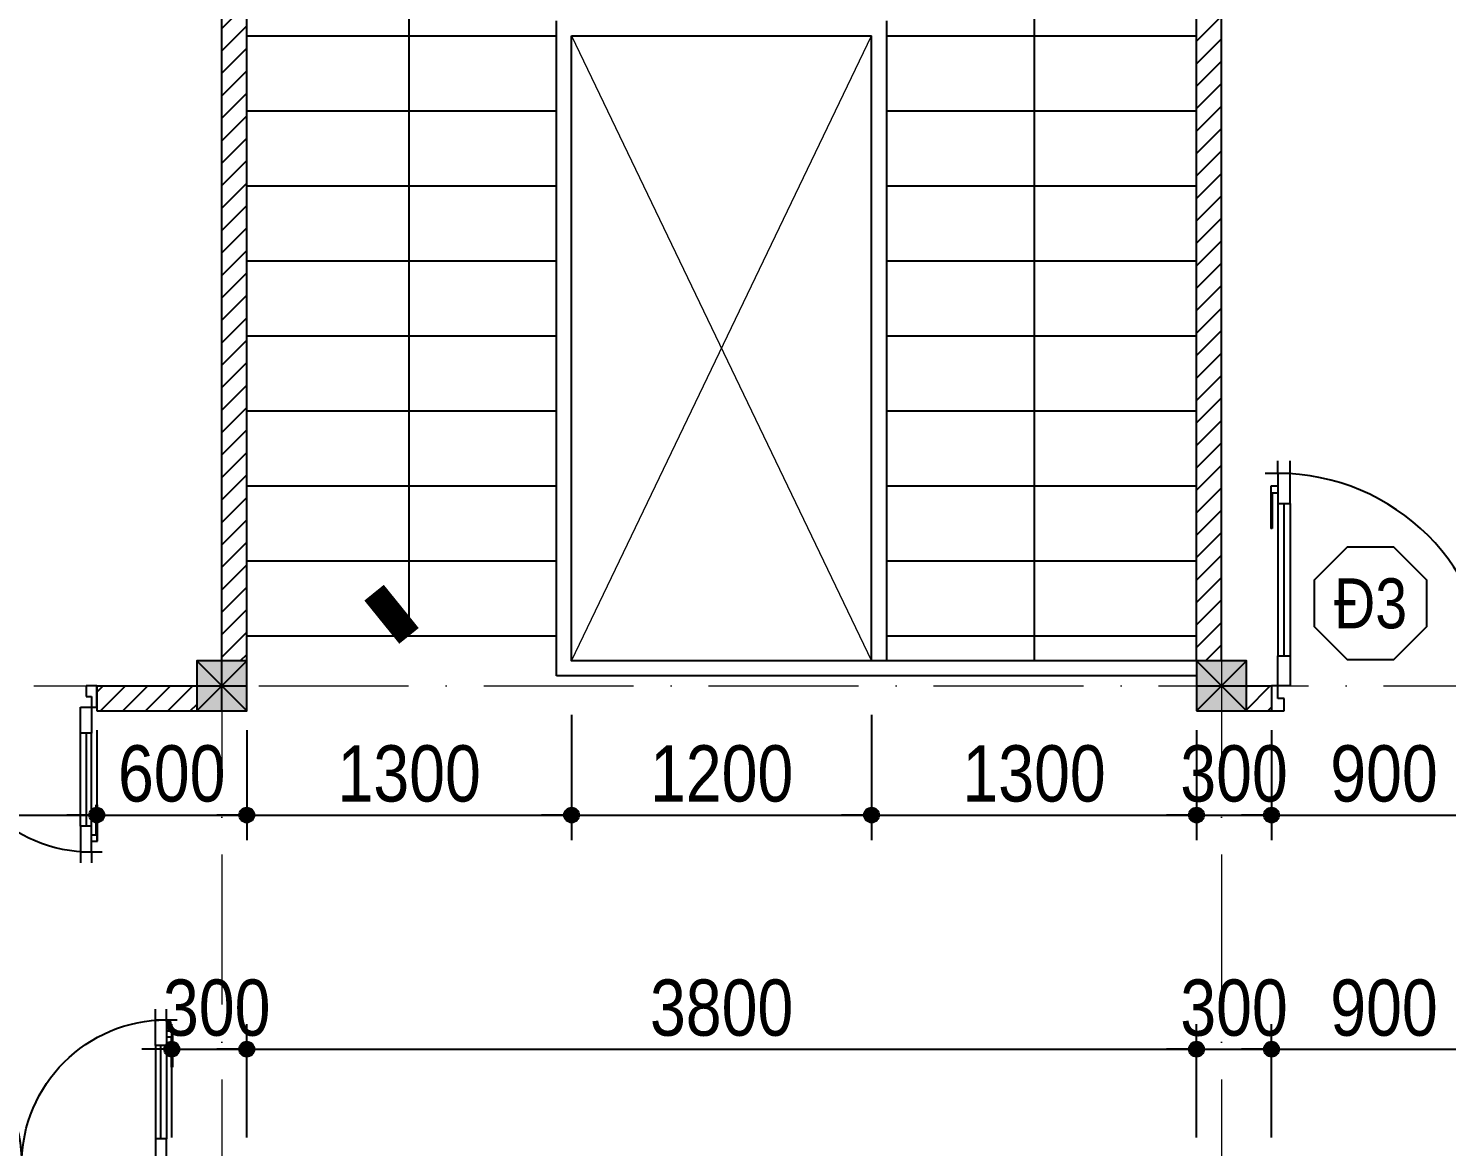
# Model space of a CAD drawing. Header units: millimetres. Extents: x 1201 to 176852, y 279 to 65351.
# Drawn here: x 88695 to 94370, y 30665 to 35138 of the extents above; entities that cross this region are included whole.
import ezdxf
from ezdxf.enums import TextEntityAlignment as Align

# ---------------------------------------------------------------- set-up
doc = ezdxf.new("R2010")
doc.units = ezdxf.units.MM
doc.linetypes.add('ACAD_ISO10W100', pattern=[18, 12, -3, 0, -3])
for name, color, linetype in [('009', 251, 'Continuous'), ('DIM', 1, 'Continuous'), ('DOOR', 20, 'Continuous'), ('TAGS', 60, 'Continuous'), ('TEXT', 7, 'Continuous'), ('TUONG', 131, 'Continuous'), ('WALL', 4, 'Continuous')]:
    doc.layers.add(name, color=color, linetype=linetype)
doc.layers.add('NET-THAY', color=2, linetype='Continuous', lineweight=13)
doc.layers.add('TRUC', color=24, linetype='Continuous', lineweight=0)
doc.styles.add('HEL-CONDENSE', font='')
doc.styles.add('VNI-HELVE-CONDENSEN', font='')
doc.styles.get('HEL-CONDENSE').set_extended_font_data('VNI-Helve-Condense')
doc.styles.get('VNI-HELVE-CONDENSEN').set_extended_font_data('VNI-Helve-Condense')
doc.dimstyles.new('D100', dxfattribs={"dimtxt": 225, "dimasz": 1.2, "dimexe": 100, "dimexo": 0, "dimgap": 50, "dimtad": 1, "dimdec": 0, "dimzin": 13, "dimdsep": 46, "dimtxsty": 'HEL-CONDENSE', "dimblk": 'D50', "dimcen": 0, "dimclrd": 1, "dimclre": 1, "dimclrt": 7, "dimadec": 0, "dimazin": 0, "dimtfac": 1, "dimtdec": 0, "dimtmove": 0, "dimatfit": 3, "dimldrblk": 'D50', "dimfxl": 1, "dimtolj": 1, "dimtzin": 13, "dimarcsym": 0})
pattern_1 = [(45, (-1228036.16, -308637.74), (-44.9012806, 44.9012806), [])]

# ---------------------------------------------------------------- blocks, each defined once
blk = doc.blocks.new('A$C599206DD')
at = {"layer": 'DOOR'}
for p, q in [((-931.7, 312.1), (-931.7, 412.1)), ((-931.7, 412.1), (-881.7, 412.1)), ((-881.7, 412.1), (-881.7, 362.1)), ((418.3, 412.1), (418.3, 362.1)), ((468.3, 412.1), (418.3, 412.1)), ((468.3, 312.1), (468.3, 412.1)), ((-881.7, 362.1), (-906.7, 362.1)), ((-906.7, 362.1), (-906.7, 312.1)), ((418.3, 362.1), (443.3, 362.1)), ((443.3, 362.1), (443.3, 312.1)), ((-906.7, 312.1), (-931.7, 312.1)), ((-856.7, 312.1), (-906.7, 312.1)), ((-906.7, 312.1), (-906.7, 192.1)), ((-856.7, 192.1), (-856.7, 312.1)), ((393.3, 192.1), (393.3, 312.1)), ((393.3, 312.1), (443.3, 312.1)), ((443.3, 312.1), (468.3, 312.1)), ((443.3, 312.1), (443.3, 192.1)), ((-906.7, 192.1), (-856.7, 192.1)), ((-906.7, -265.8), (-906.7, 192.1)), ((-881.7, 192.1), (-881.7, -242.9)), ((-856.7, -242.9), (-856.7, 192.1)), ((393.3, -242.9), (393.3, 192.1)), ((443.3, 192.1), (393.3, 192.1)), ((418.3, 192.1), (418.3, -242.9)), ((443.3, -265.8), (443.3, 192.1)), ((-935, -312), (-935, -142.4)), ((-929.3, -142.4), (-935, -142.4)), ((-929.3, -283.7), (-929.3, -142.4)), ((465.9, -283.7), (465.9, -142.4)), ((465.9, -142.4), (471.6, -142.4)), ((471.6, -312), (471.6, -142.4)), ((-906.7, -242.9), (-856.7, -242.9)), ((-906.7, -362.9), (-906.7, -242.9)), ((-856.7, -242.9), (-856.7, -362.9)), ((443.3, -242.9), (393.3, -242.9)), ((393.3, -242.9), (393.3, -362.9)), ((443.3, -362.9), (443.3, -242.9)), ((-906.7, -312), (-935, -312)), ((-906.7, -283.7), (-929.3, -283.7)), ((-906.7, -312), (-906.7, -283.7)), ((443.3, -312), (443.3, -283.7)), ((443.3, -283.7), (465.9, -283.7)), ((443.3, -312), (471.6, -312)), ((-906.7, -362.9), (-956.7, -362.9)), ((-906.7, -362.9), (-906.7, -412.9)), ((-856.7, -362.9), (-906.7, -362.9)), ((-856.7, -362.9), (-856.7, -412.9)), ((393.3, -362.9), (393.3, -412.9)), ((393.3, -362.9), (443.3, -362.9)), ((443.3, -362.9), (443.3, -412.9)), ((443.3, -362.9), (493.3, -362.9))]:
    blk.add_line(p, q, dxfattribs=at)
at = {"layer": 'DOOR', "color": 251}
for centre, start, end in [((-906.7, 312.1), 270, 0), ((443.3, 312.1), 180, 270)]:
    blk.add_arc(centre, 675, start, end, dxfattribs=at)
blk = doc.blocks.new('A$C225A2996')
at = {"layer": 'WALL'}
blk.add_hatch(color=4, dxfattribs=at).paths.add_polyline_path([(531.4, 81.6), (731.4, 81.6), (731.4, 281.6), (531.4, 281.6)])
at = {"layer": 'WALL', "color": 4}
for p, q in [((531.4, 281.6), (731.4, 81.6)), ((531.4, 81.6), (731.4, 281.6))]:
    blk.add_line(p, q, dxfattribs=at)
blk.add_lwpolyline([(531.4, 81.6), (731.4, 81.6), (731.4, 281.6), (531.4, 281.6)], close=True, dxfattribs=at)
blk = doc.blocks.new('A$C6E0044D6')
at = {"layer": 'DOOR'}
for p, q in [((-25, 925), (-25, 975)), ((25, 925), (25, 975)), ((-25, 925), (-75, 925)), ((25, 925), (-25, 925)), ((-25, 925), (-25, 805)), ((25, 805), (25, 925)), ((-25, 874.1), (-53.3, 874.1)), ((-53.3, 874.1), (-53.3, 704.5)), ((-25, 874.1), (-25, 845.9)), ((-25, 845.9), (-47.6, 845.9)), ((-47.6, 845.9), (-47.6, 704.5)), ((-25, 827.9), (-25, 195)), ((-25, 805), (25, 805)), ((0, 195), (0, 805)), ((25, 805), (25, 195)), ((-47.6, 704.5), (-53.3, 704.5)), ((-25, 195), (25, 195)), ((-25, 75), (-25, 195)), ((25, 195), (25, 75)), ((-25, 75), (-50, 75)), ((-50, 75), (-50, -25)), ((-25, 25), (-25, 75)), ((25, 75), (-25, 75)), ((825, 25), (825, 75)), ((825, 75), (850, 75)), ((850, 75), (850, -25)), ((0, 25), (-25, 25)), ((0, -25), (0, 25)), ((800, -25), (800, 25)), ((800, 25), (825, 25)), ((-50, -25), (0, -25)), ((850, -25), (800, -25))]:
    blk.add_line(p, q, dxfattribs=at)
at = {"layer": 'DOOR', "color": 251}
blk.add_arc((-25, 75), 850, 0, 90, dxfattribs=at)
blk = doc.blocks.new('KH-CUADI')
at = {"layer": 'TAGS'}
blk.add_lwpolyline([(-124.3, 300), (-300, 124.3), (-300, -124.3), (-124.3, -300), (124.3, -300), (300, -124.3), (300, 124.3), (124.3, 300)], close=True, dxfattribs=at)
at = {"layer": 'TAGS', "style": 'VNI-HELVE-CONDENSEN'}
blk.add_attdef('D', text='', height=300, dxfattribs=at).set_placement((0, 0), align=Align.MIDDLE)
blk = doc.blocks.new('A$C48B57989')
at = {"layer": 'DOOR'}
for p, q in [((-446, 752.5), (-403.1, 752.5)), ((-446, 652.5), (-446, 752.5)), ((-403.1, 752.5), (-403.1, 702.5)), ((711.1, 752.5), (711.1, 702.5)), ((754, 752.5), (711.1, 752.5)), ((754, 652.5), (754, 752.5)), ((-403.1, 702.5), (-424.6, 702.5)), ((-424.6, 702.5), (-424.6, 652.5)), ((711.1, 702.5), (732.6, 702.5)), ((732.6, 702.5), (732.6, 652.5)), ((-424.6, 652.5), (-446, 652.5)), ((-381.7, 666.8), (-424.6, 666.8)), ((-424.6, 666.8), (-424.6, 563.9)), ((-381.7, 563.9), (-381.7, 666.8)), ((689.7, 563.9), (689.7, 652.5)), ((689.7, 652.5), (732.6, 652.5)), ((732.6, 652.5), (754, 652.5)), ((732.6, 652.5), (732.6, 563.9)), ((-424.6, 563.9), (-381.7, 563.9)), ((-424.6, 171.4), (-424.6, 563.9)), ((-403.1, 563.9), (-403.1, 191)), ((-381.7, 191), (-381.7, 563.9)), ((689.7, 191), (689.7, 563.9)), ((732.6, 563.9), (689.7, 563.9)), ((711.1, 563.9), (711.1, 191)), ((732.6, 171.4), (732.6, 563.9)), ((-448.8, 131.8), (-448.8, 277.2)), ((-443.9, 277.2), (-448.8, 277.2)), ((-443.9, 156), (-443.9, 277.2)), ((752, 156), (752, 277.2)), ((752, 277.2), (756.8, 277.2)), ((756.8, 131.8), (756.8, 277.2)), ((-424.6, 191), (-381.7, 191)), ((-424.6, 88.2), (-424.6, 191)), ((-381.7, 191), (-381.7, 88.2)), ((732.6, 191), (689.7, 191)), ((689.7, 191), (689.7, 88.2)), ((732.6, 88.2), (732.6, 191)), ((-424.6, 131.8), (-448.8, 131.8)), ((-424.6, 156), (-443.9, 156)), ((-424.6, 131.8), (-424.6, 156)), ((732.6, 131.8), (732.6, 156)), ((732.6, 156), (752, 156)), ((732.6, 131.8), (756.8, 131.8)), ((-424.6, 88.2), (-467.4, 88.2)), ((-424.6, 88.2), (-424.6, 45.3)), ((-381.7, 88.2), (-424.6, 88.2)), ((-381.7, 88.2), (-381.7, 45.3)), ((689.7, 88.2), (689.7, 45.3)), ((689.7, 88.2), (732.6, 88.2)), ((732.6, 88.2), (732.6, 45.3)), ((732.6, 88.2), (775.4, 88.2))]:
    blk.add_line(p, q, dxfattribs=at)
at = {"layer": 'DOOR', "color": 251}
for centre, major_axis, start_param, end_param in [((-424.6, 666.8), (409.1, 409.1), 3.926991, 5.497787), ((732.6, 666.8), (-409.1, 409.1), 0.785398, 2.356194)]:
    blk.add_ellipse(centre, major_axis=major_axis, ratio=1, start_param=start_param, end_param=end_param, dxfattribs=at)
blk = doc.blocks.new('D50')
at = {"layer": 'DIM'}
blk.add_hatch(color=256, dxfattribs=at).paths.add_polyline_path([(25, 0, 1), (-25, 0, 1)])
blk.add_line((25, 0), (100, 0), dxfattribs=at)
blk.add_circle((0, 0), 25, dxfattribs=at)
blk = doc.blocks.new('*D1123')
at = {"layer": 'DEFPOINTS', "color": 0, "transparency": 16777216}
for p in [(89569, 31055.1), (89269, 30702.5), (89569, 30702.5)]:
    blk.add_point(p, dxfattribs=at)
at = {"layer": 'DIM', "color": 1, "lineweight": -2, "transparency": 16777216}
for p, q in [((89269, 30702.5), (89269, 31155.1)), ((89569, 30702.5), (89569, 31155.1)), ((89270.2, 31055.1), (89567.8, 31055.1))]:
    blk.add_line(p, q, dxfattribs=at)
at = {"layer": 'DIM', "color": 1, "lineweight": -2, "transparency": 16777216, "xscale": 1.199999999999999, "yscale": 1.199999999999999, "zscale": 1.199999999999999, "rotation": 180}
blk.add_blockref('D50', (89269, 31055.1), dxfattribs=at)
at = {"layer": 'DIM', "color": 1, "lineweight": -2, "transparency": 16777216, "xscale": 1.199999999999999, "yscale": 1.199999999999999, "zscale": 1.199999999999999}
blk.add_blockref('D50', (89569, 31055.1), dxfattribs=at)
at = {"layer": 'DIM', "color": 7, "transparency": 16777216, "insert": (89449, 31220), "char_height": 225, "attachment_point": 5, "style": 'HEL-CONDENSE'}
blk.add_mtext('\\A1;300', dxfattribs=at)
blk = doc.blocks.new('*D1124')
at = {"layer": 'DEFPOINTS', "color": 0, "transparency": 16777216}
for p in [(93369, 31055.1), (89569, 30702.5), (93369, 30702.5)]:
    blk.add_point(p, dxfattribs=at)
at = {"layer": 'DIM', "color": 1, "lineweight": -2, "transparency": 16777216}
for p, q in [((89569, 30702.5), (89569, 31155.1)), ((93369, 30702.5), (93369, 31155.1)), ((89570.2, 31055.1), (93367.8, 31055.1))]:
    blk.add_line(p, q, dxfattribs=at)
at = {"layer": 'DIM', "color": 1, "lineweight": -2, "transparency": 16777216, "xscale": 1.199999999999999, "yscale": 1.199999999999999, "zscale": 1.199999999999999, "rotation": 180}
blk.add_blockref('D50', (89569, 31055.1), dxfattribs=at)
at = {"layer": 'DIM', "color": 1, "lineweight": -2, "transparency": 16777216, "xscale": 1.199999999999999, "yscale": 1.199999999999999, "zscale": 1.199999999999999}
blk.add_blockref('D50', (93369, 31055.1), dxfattribs=at)
at = {"layer": 'DIM', "color": 7, "transparency": 16777216, "insert": (91469, 31220), "char_height": 225, "attachment_point": 5, "style": 'HEL-CONDENSE'}
blk.add_mtext('\\A1;3800', dxfattribs=at)
blk = doc.blocks.new('*D1125')
at = {"layer": 'DEFPOINTS', "color": 0, "transparency": 16777216}
for p in [(93669, 31055.1), (93369, 30702.5), (93669, 30702.5)]:
    blk.add_point(p, dxfattribs=at)
at = {"layer": 'DIM', "color": 1, "lineweight": -2, "transparency": 16777216}
for p, q in [((93369, 30702.5), (93369, 31155.1)), ((93669, 30702.5), (93669, 31155.1)), ((93370.2, 31055.1), (93667.8, 31055.1))]:
    blk.add_line(p, q, dxfattribs=at)
at = {"layer": 'DIM', "color": 1, "lineweight": -2, "transparency": 16777216, "xscale": 1.199999999999999, "yscale": 1.199999999999999, "zscale": 1.199999999999999, "rotation": 180}
blk.add_blockref('D50', (93369, 31055.1), dxfattribs=at)
at = {"layer": 'DIM', "color": 1, "lineweight": -2, "transparency": 16777216, "xscale": 1.199999999999999, "yscale": 1.199999999999999, "zscale": 1.199999999999999}
blk.add_blockref('D50', (93669, 31055.1), dxfattribs=at)
at = {"layer": 'DIM', "color": 7, "transparency": 16777216, "insert": (93519, 31220), "char_height": 225, "attachment_point": 5, "style": 'HEL-CONDENSE'}
blk.add_mtext('\\A1;300', dxfattribs=at)
blk = doc.blocks.new('*D1126')
at = {"layer": 'DEFPOINTS', "color": 0, "transparency": 16777216}
for p in [(94569, 31055.1), (93669, 30702.5), (94569, 30702.5)]:
    blk.add_point(p, dxfattribs=at)
at = {"layer": 'DIM', "color": 1, "lineweight": -2, "transparency": 16777216}
for p, q in [((93669, 30702.5), (93669, 31155.1)), ((94569, 30702.5), (94569, 31155.1)), ((93670.2, 31055.1), (94567.8, 31055.1))]:
    blk.add_line(p, q, dxfattribs=at)
at = {"layer": 'DIM', "color": 1, "lineweight": -2, "transparency": 16777216, "xscale": 1.199999999999999, "yscale": 1.199999999999999, "zscale": 1.199999999999999, "rotation": 180}
blk.add_blockref('D50', (93669, 31055.1), dxfattribs=at)
at = {"layer": 'DIM', "color": 1, "lineweight": -2, "transparency": 16777216, "xscale": 1.199999999999999, "yscale": 1.199999999999999, "zscale": 1.199999999999999}
blk.add_blockref('D50', (94569, 31055.1), dxfattribs=at)
at = {"layer": 'DIM', "color": 7, "transparency": 16777216, "insert": (94119, 31220), "char_height": 225, "attachment_point": 5, "style": 'HEL-CONDENSE'}
blk.add_mtext('\\A1;900', dxfattribs=at)
blk = doc.blocks.new('*D1149')
at = {"layer": 'DEFPOINTS', "color": 0, "linetype": 'Continuous', "transparency": 16777216}
for p in [(87769, 32330.9), (88969, 32330.9), (88969, 31991.8)]:
    blk.add_point(p, dxfattribs=at)
at = {"layer": 'DIM', "color": 1, "linetype": 'Continuous', "lineweight": -2, "transparency": 16777216}
for p, q in [((87769, 32330.9), (87769, 31891.8)), ((88969, 32330.9), (88969, 31891.8)), ((87770.2, 31991.8), (88967.8, 31991.8))]:
    blk.add_line(p, q, dxfattribs=at)
at = {"layer": 'DIM', "color": 1, "linetype": 'Continuous', "lineweight": -2, "transparency": 16777216, "xscale": 1.199999999999999, "yscale": 1.199999999999999, "zscale": 1.199999999999999, "rotation": 180}
blk.add_blockref('D50', (87769, 31991.8), dxfattribs=at)
at = {"layer": 'DIM', "color": 1, "linetype": 'Continuous', "lineweight": -2, "transparency": 16777216, "xscale": 1.199999999999999, "yscale": 1.199999999999999, "zscale": 1.199999999999999}
blk.add_blockref('D50', (88969, 31991.8), dxfattribs=at)
at = {"layer": 'DIM', "color": 7, "linetype": 'Continuous', "transparency": 16777216, "insert": (88369, 32156.7), "char_height": 225, "attachment_point": 5, "style": 'HEL-CONDENSE'}
blk.add_mtext('\\A1;1200', dxfattribs=at)
blk = doc.blocks.new('*D1150')
at = {"layer": 'DEFPOINTS', "color": 0, "linetype": 'Continuous', "transparency": 16777216}
for p in [(88969, 32330.9), (89569, 32330.9), (89569, 31991.8)]:
    blk.add_point(p, dxfattribs=at)
at = {"layer": 'DIM', "color": 1, "linetype": 'Continuous', "lineweight": -2, "transparency": 16777216}
for p, q in [((88969, 32330.9), (88969, 31891.8)), ((89569, 32330.9), (89569, 31891.8)), ((88970.2, 31991.8), (89567.8, 31991.8))]:
    blk.add_line(p, q, dxfattribs=at)
at = {"layer": 'DIM', "color": 1, "linetype": 'Continuous', "lineweight": -2, "transparency": 16777216, "xscale": 1.199999999999999, "yscale": 1.199999999999999, "zscale": 1.199999999999999, "rotation": 180}
blk.add_blockref('D50', (88969, 31991.8), dxfattribs=at)
at = {"layer": 'DIM', "color": 1, "linetype": 'Continuous', "lineweight": -2, "transparency": 16777216, "xscale": 1.199999999999999, "yscale": 1.199999999999999, "zscale": 1.199999999999999}
blk.add_blockref('D50', (89569, 31991.8), dxfattribs=at)
at = {"layer": 'DIM', "color": 7, "linetype": 'Continuous', "transparency": 16777216, "insert": (89269, 32156.7), "char_height": 225, "attachment_point": 5, "style": 'HEL-CONDENSE'}
blk.add_mtext('\\A1;600', dxfattribs=at)
blk = doc.blocks.new('*D1151')
at = {"layer": 'DEFPOINTS', "color": 0, "linetype": 'Continuous', "transparency": 16777216}
for p in [(90869, 32393.1), (89569, 32330.9), (90869, 31991.8)]:
    blk.add_point(p, dxfattribs=at)
at = {"layer": 'DIM', "color": 1, "linetype": 'Continuous', "lineweight": -2, "transparency": 16777216}
for p, q in [((90869, 32393.1), (90869, 31891.8)), ((89569, 32330.9), (89569, 31891.8)), ((89570.2, 31991.8), (90867.8, 31991.8))]:
    blk.add_line(p, q, dxfattribs=at)
at = {"layer": 'DIM', "color": 1, "linetype": 'Continuous', "lineweight": -2, "transparency": 16777216, "xscale": 1.199999999999999, "yscale": 1.199999999999999, "zscale": 1.199999999999999, "rotation": 180}
blk.add_blockref('D50', (89569, 31991.8), dxfattribs=at)
at = {"layer": 'DIM', "color": 1, "linetype": 'Continuous', "lineweight": -2, "transparency": 16777216, "xscale": 1.199999999999999, "yscale": 1.199999999999999, "zscale": 1.199999999999999}
blk.add_blockref('D50', (90869, 31991.8), dxfattribs=at)
at = {"layer": 'DIM', "color": 7, "linetype": 'Continuous', "transparency": 16777216, "insert": (90219, 32156.7), "char_height": 225, "attachment_point": 5, "style": 'HEL-CONDENSE'}
blk.add_mtext('\\A1;1300', dxfattribs=at)
blk = doc.blocks.new('*D1152')
at = {"layer": 'DEFPOINTS', "color": 0, "linetype": 'Continuous', "transparency": 16777216}
for p in [(90869, 32393.1), (92069, 32393.1), (92069, 31991.8)]:
    blk.add_point(p, dxfattribs=at)
at = {"layer": 'DIM', "color": 1, "linetype": 'Continuous', "lineweight": -2, "transparency": 16777216}
for p, q in [((90869, 32393.1), (90869, 31891.8)), ((92069, 32393.1), (92069, 31891.8)), ((90870.2, 31991.8), (92067.8, 31991.8))]:
    blk.add_line(p, q, dxfattribs=at)
at = {"layer": 'DIM', "color": 1, "linetype": 'Continuous', "lineweight": -2, "transparency": 16777216, "xscale": 1.199999999999999, "yscale": 1.199999999999999, "zscale": 1.199999999999999, "rotation": 180}
blk.add_blockref('D50', (90869, 31991.8), dxfattribs=at)
at = {"layer": 'DIM', "color": 1, "linetype": 'Continuous', "lineweight": -2, "transparency": 16777216, "xscale": 1.199999999999999, "yscale": 1.199999999999999, "zscale": 1.199999999999999}
blk.add_blockref('D50', (92069, 31991.8), dxfattribs=at)
at = {"layer": 'DIM', "color": 7, "linetype": 'Continuous', "transparency": 16777216, "insert": (91469, 32156.7), "char_height": 225, "attachment_point": 5, "style": 'HEL-CONDENSE'}
blk.add_mtext('\\A1;1200', dxfattribs=at)
blk = doc.blocks.new('*D1153')
at = {"layer": 'DEFPOINTS', "color": 0, "linetype": 'Continuous', "transparency": 16777216}
for p in [(92069, 32393.1), (93369, 32330.9), (93369, 31991.8)]:
    blk.add_point(p, dxfattribs=at)
at = {"layer": 'DIM', "color": 1, "linetype": 'Continuous', "lineweight": -2, "transparency": 16777216}
for p, q in [((92069, 32393.1), (92069, 31891.8)), ((93369, 32330.9), (93369, 31891.8)), ((92070.2, 31991.8), (93367.8, 31991.8))]:
    blk.add_line(p, q, dxfattribs=at)
at = {"layer": 'DIM', "color": 1, "linetype": 'Continuous', "lineweight": -2, "transparency": 16777216, "xscale": 1.199999999999999, "yscale": 1.199999999999999, "zscale": 1.199999999999999, "rotation": 180}
blk.add_blockref('D50', (92069, 31991.8), dxfattribs=at)
at = {"layer": 'DIM', "color": 1, "linetype": 'Continuous', "lineweight": -2, "transparency": 16777216, "xscale": 1.199999999999999, "yscale": 1.199999999999999, "zscale": 1.199999999999999}
blk.add_blockref('D50', (93369, 31991.8), dxfattribs=at)
at = {"layer": 'DIM', "color": 7, "linetype": 'Continuous', "transparency": 16777216, "insert": (92719, 32156.7), "char_height": 225, "attachment_point": 5, "style": 'HEL-CONDENSE'}
blk.add_mtext('\\A1;1300', dxfattribs=at)
blk = doc.blocks.new('*D1154')
at = {"layer": 'DEFPOINTS', "color": 0, "linetype": 'Continuous', "transparency": 16777216}
for p in [(93369, 32330.9), (93669, 32330.9), (93669, 31991.8)]:
    blk.add_point(p, dxfattribs=at)
at = {"layer": 'DIM', "color": 1, "linetype": 'Continuous', "lineweight": -2, "transparency": 16777216}
for p, q in [((93369, 32330.9), (93369, 31891.8)), ((93669, 32330.9), (93669, 31891.8)), ((93370.2, 31991.8), (93667.8, 31991.8))]:
    blk.add_line(p, q, dxfattribs=at)
at = {"layer": 'DIM', "color": 1, "linetype": 'Continuous', "lineweight": -2, "transparency": 16777216, "xscale": 1.199999999999999, "yscale": 1.199999999999999, "zscale": 1.199999999999999, "rotation": 180}
blk.add_blockref('D50', (93369, 31991.8), dxfattribs=at)
at = {"layer": 'DIM', "color": 1, "linetype": 'Continuous', "lineweight": -2, "transparency": 16777216, "xscale": 1.199999999999999, "yscale": 1.199999999999999, "zscale": 1.199999999999999}
blk.add_blockref('D50', (93669, 31991.8), dxfattribs=at)
at = {"layer": 'DIM', "color": 7, "linetype": 'Continuous', "transparency": 16777216, "insert": (93519, 32156.7), "char_height": 225, "attachment_point": 5, "style": 'HEL-CONDENSE'}
blk.add_mtext('\\A1;300', dxfattribs=at)
blk = doc.blocks.new('*D1155')
at = {"layer": 'DEFPOINTS', "color": 0, "linetype": 'Continuous', "transparency": 16777216}
for p in [(93669, 32330.9), (94569, 32330.9), (94569, 31991.8)]:
    blk.add_point(p, dxfattribs=at)
at = {"layer": 'DIM', "color": 1, "linetype": 'Continuous', "lineweight": -2, "transparency": 16777216}
for p, q in [((93669, 32330.9), (93669, 31891.8)), ((94569, 32330.9), (94569, 31891.8)), ((93670.2, 31991.8), (94567.8, 31991.8))]:
    blk.add_line(p, q, dxfattribs=at)
at = {"layer": 'DIM', "color": 1, "linetype": 'Continuous', "lineweight": -2, "transparency": 16777216, "xscale": 1.199999999999999, "yscale": 1.199999999999999, "zscale": 1.199999999999999, "rotation": 180}
blk.add_blockref('D50', (93669, 31991.8), dxfattribs=at)
at = {"layer": 'DIM', "color": 1, "linetype": 'Continuous', "lineweight": -2, "transparency": 16777216, "xscale": 1.199999999999999, "yscale": 1.199999999999999, "zscale": 1.199999999999999}
blk.add_blockref('D50', (94569, 31991.8), dxfattribs=at)
at = {"layer": 'DIM', "color": 7, "linetype": 'Continuous', "transparency": 16777216, "insert": (94119, 32156.7), "char_height": 225, "attachment_point": 5, "style": 'HEL-CONDENSE'}
blk.add_mtext('\\A1;900', dxfattribs=at)

msp = doc.modelspace()

# ---------------------------------------------------------------- hatches: boundary and pattern name
at = {"layer": '009'}
h = msp.add_hatch(dxfattribs=at)
h.set_pattern_fill('ANSI31', color=256, scale=20, style=0)
h.set_pattern_definition(pattern_1)
h.paths.add_polyline_path([(87769.008, 32508.429), (84069.008, 32508.429), (84069.008, 32408.429), (87769.008, 32408.429)])
h.paths.add_polyline_path([(87519.008, 36608.429), (87269.008, 36608.429), (87269.008, 36808.429), (86669.008, 36808.429), (86669.008, 36608.429), (86169.008, 36608.429), (86169.008, 36408.429), (87519.008, 36408.429)])
h.paths.add_polyline_path([(86769.008, 36608.429), (86769.008, 36708.429), (87169.008, 36708.429), (87169.008, 36608.429)], flags=17)
h.paths.add_polyline_path([(89369.008, 36608.429), (89269.008, 36608.429), (89269.008, 36708.429), (89669.008, 36708.429), (89669.008, 36608.429), (89569.008, 36608.429), (89569.008, 36408.429), (90119.008, 36408.429), (90119.008, 36608.429), (89769.008, 36608.429), (89769.008, 36808.429), (89169.008, 36808.429), (89169.008, 36608.429), (88919.008, 36608.429), (88919.008, 36408.429), (89369.008, 36408.429)])
h.paths.add_polyline_path([(89569.008, 36408.429), (89469.008, 36408.429), (89469.008, 32608.429), (89569.008, 32608.429)])
h = msp.add_hatch(dxfattribs=at)
h.set_pattern_fill('ANSI31', color=256, scale=20, style=0)
h.set_pattern_definition(pattern_1)
h.paths.add_polyline_path([(93169.008, 36608.429), (92819.008, 36608.429), (92819.008, 36408.429), (93369.008, 36408.429), (93369.008, 36608.429), (93269.008, 36608.429), (93269.008, 36708.429), (93669.008, 36708.429), (93669.008, 36608.429), (93569.008, 36608.429), (93569.008, 36408.429), (94019.008, 36408.429), (94019.008, 36608.429), (93769.008, 36608.429), (93769.008, 36808.429), (93169.008, 36808.429)])
h.paths.add_polyline_path([(93469.008, 36408.429), (93369.008, 36408.429), (93369.008, 32608.429), (93469.008, 32608.429)])
h.paths.add_polyline_path([(96769.008, 36408.429), (96769.008, 36608.429), (96269.008, 36608.429), (96269.008, 36808.429), (95669.008, 36808.429), (95669.008, 36608.429), (95419.008, 36608.429), (95419.008, 36408.429)])
h.paths.add_polyline_path([(95769.008, 36608.429), (96169.008, 36608.429), (96169.008, 36708.429), (95769.008, 36708.429)], flags=17)
h.paths.add_polyline_path([(98869.008, 36408.429), (98869.008, 36608.429), (98769.008, 36608.429), (98769.008, 36708.429), (99169.008, 36708.429), (99169.008, 36608.429), (99069.008, 36608.429), (99069.008, 36408.429), (99769.008, 36408.429), (99769.008, 36608.429), (99269.008, 36608.429), (99269.008, 36808.429), (98669.008, 36808.429), (98669.008, 36608.429), (98169.008, 36608.429), (98169.008, 36408.429)])
h.paths.add_polyline_path([(98969.008, 36408.429), (98869.008, 36408.429), (98869.008, 32608.429), (98969.008, 32608.429)])
h.paths.add_polyline_path([(94569.008, 32508.429), (94569.008, 32408.429), (98869.008, 32408.429), (98869.008, 32508.429)])
h.paths.add_polyline_path([(97269.008, 30608.429), (97269.008, 30508.429), (98869.008, 30508.429), (98869.008, 30608.429)])
h.paths.add_polyline_path([(93569.008, 32508.429), (93569.008, 32408.429), (93669.008, 32408.429), (93669.008, 32508.429)])
h.paths.add_polyline_path([(98175.08, 32193.079), (98175.08, 32723.779), (98517.38, 32723.779), (98517.38, 32193.079)], flags=9)
h.paths.add_polyline_path([(98175.08, 30293.079), (98175.08, 30823.779), (98517.38, 30823.779), (98517.38, 30293.079)], flags=9)
h = msp.add_hatch(dxfattribs=at)
h.set_pattern_fill('ANSI31', color=256, scale=20, style=0)
h.set_pattern_definition(pattern_1)
h.paths.add_polyline_path([(89569.008, 30408.429), (89469.008, 30408.429), (89469.008, 26608.429), (89569.008, 26608.429)])
h.paths.add_polyline_path([(90069.008, 26508.429), (90069.008, 26608.429), (89569.008, 26608.429), (89569.008, 26408.429), (90069.008, 26408.429)])
h.paths.add_polyline_path([(89369.008, 26608.429), (88819.008, 26608.429), (88819.008, 26408.429), (88969.008, 26408.429), (88969.008, 26208.429), (89569.008, 26208.429), (89569.008, 26408.429), (89469.008, 26408.429), (89469.008, 26308.429), (89069.008, 26308.429), (89069.008, 26408.429), (89369.008, 26408.429)])
h.paths.add_polyline_path([(93369.008, 26608.429), (92869.008, 26608.429), (92869.008, 26408.429), (93369.008, 26408.429)])
h.paths.add_polyline_path([(94119.008, 26608.429), (93569.008, 26608.429), (93569.008, 26408.429), (93869.008, 26408.429), (93869.008, 26308.429), (93469.008, 26308.429), (93469.008, 26408.429), (93369.008, 26408.429), (93369.008, 26208.429), (93969.008, 26208.429), (93969.008, 26408.429), (94119.008, 26408.429)])
h.paths.add_polyline_path([(93469.008, 30408.429), (93369.008, 30408.429), (93369.008, 26608.429), (93469.008, 26608.429)])
h.paths.add_polyline_path([(96269.008, 30508.429), (96369.008, 30508.429), (96369.008, 30608.429), (94569.008, 30608.429), (94569.008, 30508.429), (96169.008, 30508.429), (96169.008, 26608.429), (95519.008, 26608.429), (95519.008, 26408.429), (95669.008, 26408.429), (95669.008, 26208.429), (96269.008, 26208.429), (96269.008, 26408.429), (96769.008, 26408.429), (96769.008, 26608.429), (96269.008, 26608.429)])
h.paths.add_polyline_path([(96169.008, 26408.429), (96169.008, 26308.429), (95769.008, 26308.429), (95769.008, 26408.429)], flags=17)
h.paths.add_polyline_path([(89369.008, 32508.429), (88969.008, 32508.429), (88969.008, 32422.715), (88969.008, 32408.429), (89369.008, 32408.429)])

# ---------------------------------------------------------------- linework, layer by layer
at = {"layer": 'NET-THAY', "linetype": 'ByBlock', "lineweight": -2}
for p, q in [((90809.008, 32548.429, 6450), (90809.008, 35168.429, 6450)), ((92129.008, 35168.429, 6450), (92129.008, 32608.429, 6450)), ((89569.008, 35108.429, 6450), (90809.008, 35108.429, 6450)), ((90869.008, 35108.429, 6450), (92069.008, 35108.429, 6450)), ((92129.008, 35108.429, 6450), (93369.008, 35108.429, 6450)), ((89569.008, 34808.429, 6450), (90809.008, 34808.429, 6450)), ((92129.008, 34808.429, 6450), (93369.008, 34808.429, 6450)), ((89569.008, 34508.429, 6450), (90809.008, 34508.429, 6450)), ((92129.008, 34508.429, 6450), (93369.008, 34508.429, 6450)), ((89569.008, 34208.429, 6450), (90809.008, 34208.429, 6450)), ((92129.008, 34208.429, 6450), (93369.008, 34208.429, 6450)), ((89569.008, 33908.429, 6450), (90809.008, 33908.429, 6450)), ((92129.008, 33908.429, 6450), (93369.008, 33908.429, 6450)), ((89569.008, 33608.429, 6450), (90809.008, 33608.429, 6450)), ((92129.008, 33608.429, 6450), (93369.008, 33608.429, 6450)), ((89569.008, 33308.429, 6450), (90809.008, 33308.429, 6450)), ((92129.008, 33308.429, 6450), (93369.008, 33308.429, 6450)), ((89569.008, 33008.429, 6450), (90809.008, 33008.429, 6450)), ((92129.008, 33008.429, 6450), (93369.008, 33008.429, 6450)), ((89569.008, 32708.429, 6450), (90809.008, 32708.429, 6450)), ((92129.008, 32708.429, 6450), (93369.008, 32708.429, 6450)), ((93369.008, 32548.429, 6450), (90809.008, 32548.429, 6450))]:
    msp.add_line(p, q, dxfattribs=at)
at = {"layer": 'NET-THAY', "linetype": 'ByBlock', "lineweight": -2, "elevation": 6450}
for points in [[(93369.008, 32608.429), (90869.008, 32608.429), (90869.008, 35108.429)], [(92069.008, 32608.429), (92069.008, 35108.429)]]:
    msp.add_lwpolyline(points, dxfattribs=at)
at = {"layer": 'TEXT', "elevation": 6450}
for points in [[(90219.008, 32708.429), (90219.008, 35758.429), (92719.008, 35758.429), (92719.008, 32708.429)], [(90219.008, 32708.429), (90219.008, 35758.429), (92719.008, 35758.429), (92719.008, 32608.429)]]:
    msp.add_lwpolyline(points, dxfattribs=at)
at = {"layer": 'TEXT', "const_width": 100, "elevation": 6450}
msp.add_lwpolyline([(90078.626, 32881.183), (90218.339, 32708.429)], dxfattribs=at)
at = {"layer": 'TRUC', "linetype": 'ACAD_ISO10W100', "ltscale": 50, "elevation": 6450}
for points in [[(89469.008, 37234.209), (89469.008, 20808.429)], [(93469.008, 37234.209), (93469.008, 20808.429)], [(72515.024, 32508.429), (110285.336, 32508.429)]]:
    msp.add_lwpolyline(points, dxfattribs=at)
at = {"layer": 'TRUC', "linetype": 'ByBlock', "ltscale": 30, "elevation": 6450}
for points in [[(90869.008, 35108.429), (92069.008, 32608.429)], [(90869.008, 32608.429), (92069.008, 35108.429)]]:
    msp.add_lwpolyline(points, dxfattribs=at)
at = {"layer": 'TUONG'}
for p, q in [((88969.008, 32508.429, 6450), (88969.008, 32408.429, 6450)), ((93669.008, 32508.429, 6450), (93669.008, 32408.429, 6450))]:
    msp.add_line(p, q, dxfattribs=at)
at = {"layer": 'TUONG', "elevation": 6450}
for points in [[(89469.008, 32408.429), (89469.008, 36408.429)], [(89569.008, 32408.429), (89569.008, 36408.429)], [(93369.008, 32608.429), (93369.008, 36408.429)], [(93469.008, 32608.429), (93469.008, 36408.429)], [(88969.008, 32508.429), (89569.008, 32508.429)], [(93369.008, 32508.429), (93669.008, 32508.429)], [(88969.008, 32408.429), (89569.008, 32408.429)], [(93369.008, 32408.429), (93669.008, 32408.429)]]:
    msp.add_lwpolyline(points, dxfattribs=at)

# ---------------------------------------------------------------- block references
at = {"layer": 'DOOR'}
msp.add_blockref('A$C6E0044D6', (93719.008, 32433.429, 6450), dxfattribs=at)
at = {"layer": 'DOOR', "xscale": 0.8571428572759032, "yscale": 0.8571428572759032, "zscale": 0.8571428571428219}
msp.add_blockref('A$C599206DD', (88567.612, 32155.173, 6450), dxfattribs=at)
at = {"layer": 'DOOR', "xscale": -1, "rotation": 180}
msp.add_blockref('A$C48B57989', (88515.001, 31260.903, 6450), dxfattribs=at)
at = {"layer": 'TAGS', "linetype": 'Continuous'}
ref = msp.add_blockref('KH-CUADI', (94065.129, 32838.64, 6450), dxfattribs=dict(at, xscale=0.75, yscale=0.75, zscale=0.75, rotation=180))
ref.add_attrib('D', 'Ñ3', dxfattribs={"color": 7, "height": 200, "style": 'VNI-HELVE-CONDENSEN'}).set_placement((94065.129, 32838.64, 6450), align=Align.MIDDLE)
at = {"layer": 'TUONG', "color": 4}
for p in [(88837.618, 32326.796, 6450), (92837.618, 32326.796, 6450)]:
    msp.add_blockref('A$C225A2996', p, dxfattribs=at)

# ---------------------------------------------------------------- dimensions: what is measured, and where the dimension line sits
at = {"layer": 'DIM', "linetype": 'Continuous'}
for base, p1, p2, picture, middle in [((90869.008, 31991.779, 6450), (89569.008, 32330.924, 6450), (90869.008, 32393.1, 6450), '*D1151', (90219.008, 32156.679, 6450)), ((92069.008, 31991.779, 6450), (90869.008, 32393.1, 6450), (92069.008, 32393.1, 6450), '*D1152', (91469.008, 32156.679, 6450)), ((93369.008, 31991.779, 6450), (92069.008, 32393.1, 6450), (93369.008, 32330.924, 6450), '*D1153', (92719.008, 32156.679, 6450)), ((88969.008, 31991.779, 6450), (87769.008, 32330.924, 6450), (88969.008, 32330.924, 6450), '*D1149', (88369.008, 32156.679, 6450)), ((89569.008, 31991.779, 6450), (88969.008, 32330.924, 6450), (89569.008, 32330.924, 6450), '*D1150', (89269.008, 32156.679, 6450)), ((94569.008, 31991.779, 6450), (93669.008, 32330.924, 6450), (94569.008, 32330.924, 6450), '*D1155', (94119.008, 32156.679, 6450))]:
    dim = msp.add_linear_dim(base=base, p1=p1, p2=p2, dimstyle='D100', dxfattribs=at)
    dim.commit()
    dim.dimension.update_dxf_attribs({"geometry": picture, "text_midpoint": middle})
dim = msp.add_linear_dim(base=(93669.008, 31991.779, 6450), p1=(93369.008, 32330.924, 6450), p2=(93669.008, 32330.924, 6450), dimstyle='D100', dxfattribs=at)
dim.commit()
dim.dimension.update_dxf_attribs({"geometry": '*D1154', "text_midpoint": (93519.008, 31991.779, 6450), "dimtype": 160})
at = {"layer": 'DIM'}
for base, p1, p2, picture, middle in [((89569.008, 31055.106, 6450), (89269.008, 30702.493, 6450), (89569.008, 30702.493, 6450), '*D1123', (89449.008, 31055.106, 6450)), ((93669.008, 31055.106, 6450), (93369.008, 30702.493, 6450), (93669.008, 30702.493, 6450), '*D1125', (93519.008, 31055.106, 6450))]:
    dim = msp.add_linear_dim(base=base, p1=p1, p2=p2, dimstyle='D100', override={"dimtmove": 1}, dxfattribs=at)
    dim.commit()
    dim.dimension.update_dxf_attribs({"geometry": picture, "text_midpoint": middle, "dimtype": 160})
for base, p1, p2, picture, middle in [((93369.008, 31055.106, 6450), (89569.008, 30702.493, 6450), (93369.008, 30702.493, 6450), '*D1124', (91469.008, 31220.006, 6450)), ((94569.008, 31055.106, 6450), (93669.008, 30702.493, 6450), (94569.008, 30702.493, 6450), '*D1126', (94119.008, 31220.006, 6450))]:
    dim = msp.add_linear_dim(base=base, p1=p1, p2=p2, dimstyle='D100', override={"dimtmove": 1}, dxfattribs=at)
    dim.commit()
    dim.dimension.update_dxf_attribs({"geometry": picture, "text_midpoint": middle})

doc.saveas('drawing.dxf')
